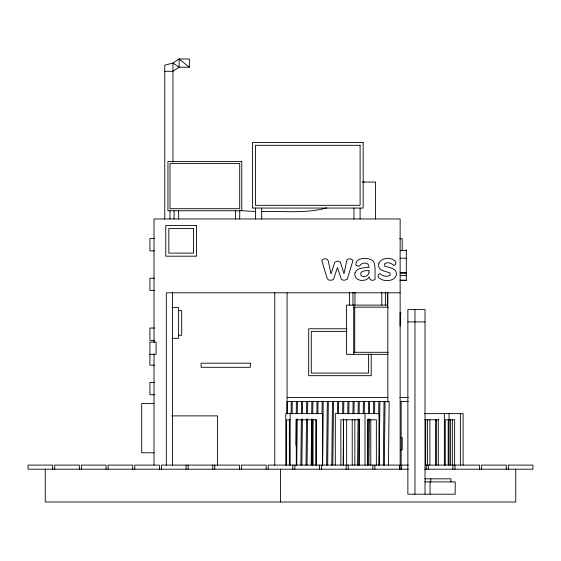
<?xml version="1.0" encoding="UTF-8"?>
<svg xmlns="http://www.w3.org/2000/svg" width="561" height="561" viewBox="0 0 561 561"><rect width="100%" height="100%" fill="white"/><g stroke="black" fill="none" stroke-linecap="round" stroke-linejoin="round"><path stroke-width="0.84" d="M286.98 413.716L287.113 401.522L389.166 401.522L388.485 465.097M291.11 413.716L291.236 401.522M292.134 413.716L292.267 401.522M295.928 445.069L296.208 418.941M296.264 413.716L296.39 401.522M296.741 465.097L297.232 418.941M297.288 413.716L297.421 401.522M300.871 465.097L301.362 418.941M301.418 413.716L301.545 401.522M301.895 465.097L302.386 418.941M302.442 413.716L302.575 401.522M306.026 465.097L306.516 418.941M306.572 413.716L306.699 401.522M307.049 465.097L307.54 418.941M307.596 413.716L307.73 401.522M311.18 465.097L311.671 418.941M311.727 413.716L311.853 401.522M312.694 418.941L312.204 465.097L312.204 419.775M312.75 413.716L312.884 401.522M316.881 413.716L317.007 401.522M317.905 413.716L318.031 401.522M322.035 413.716L322.161 401.522M322.512 465.097L323.185 401.522M326.642 465.097L327.315 401.522M327.666 465.097L328.339 401.522M331.796 465.097L332.47 401.522M332.82 465.097L333.493 401.522M337.498 413.716L337.624 401.522M338.521 413.716L338.648 401.522M342.652 413.716L342.778 401.522M343.129 465.097L343.62 418.941M343.676 413.716L343.802 401.522M347.806 413.716L347.932 401.522M348.83 413.716L348.956 401.522M352.953 413.716L353.086 401.522M353.984 413.716L354.11 401.522M357.56 465.097L358.051 418.941M358.107 413.716L358.241 401.522M358.591 465.097L359.082 418.941M359.138 413.716L359.264 401.522M363.262 413.716L363.395 401.522M364.292 413.716L364.419 401.522M367.869 465.097L368.36 418.941M368.416 413.716L368.549 401.522M368.9 465.097L369.39 418.941M369.447 413.716L369.573 401.522M373.57 413.716L373.703 401.522M374.601 413.716L374.727 401.522M378.724 413.716L378.857 401.522M379.201 465.097L379.881 401.522M383.331 465.097L384.012 401.522M384.355 465.097L385.035 401.522M362.708 181.512L364.25 182.045L362.708 182.577M326.797 207.858C305.577 213.839 283.263 210.866 261.566 211.581M172.963 162.164L172.963 63.084L179.113 58.982L189.373 58.982L189.373 67.187L179.113 67.187L172.963 63.084L164.759 65.132L164.759 218.965M164.759 71.289L172.963 71.289L179.113 67.187L179.113 58.982L189.373 67.187M364.25 182.045L375.526 182.045L375.526 218.965M154.52 238.579L149.906 238.579L149.906 250.886L154.52 250.886M399.649 238.762L402.195 238.762L402.195 250.248M400.14 250.458L406.297 250.458M400.14 258.235L406.297 258.235M400.14 272.674L406.297 272.674M400.14 273.214L406.297 273.214M400.14 275.633L406.297 275.633M154.52 278.214L149.906 278.214L149.906 290.521L154.52 290.521M400.14 280.248L406.297 280.248M400.14 280.339L406.297 280.339L406.297 249.771M400.14 292.807L166.315 292.807L166.315 465.16M387.588 305.114L346.586 305.114L346.586 354.342L387.819 354.342M353.844 307.162L388.317 307.162M172.059 307.582L178.622 307.582L178.622 338.346L172.059 338.346M178.622 310.654L181.701 310.654L181.701 335.268L178.622 335.268M400.14 312.33L400.14 326.046M407.868 321.909L425.021 321.909M154.52 328.031L149.906 328.031L149.906 340.338L154.52 340.338M346.887 328.788L308.683 328.788L308.683 375.681L371.2 375.681L371.2 353.97M346.887 331.397L311.285 331.397L311.285 373.072L368.598 373.072L368.598 353.97M353.844 352.287L388.317 352.287M149.906 354.342L156.056 354.342L156.056 342.035L149.906 342.035L149.906 365.176L154.52 365.176M154.52 382.434L149.906 382.434L149.906 394.741L154.52 394.741M287.078 397.419L387.833 397.419M399.797 397.419L408.345 397.419M400.14 401.522L408.345 401.522M154.009 403.569L141.702 403.569L141.702 452.79L154.009 452.79M424.614 413.618L463.098 413.618L463.098 465.097M171.82 415.876L217.591 415.876L217.591 465.097M290.093 419.775L286.608 419.775L286.608 465.097M296.117 419.775L316.6 419.775L316.6 465.097M359.903 419.775L340.871 419.775L340.871 465.097M367.497 419.775L376.354 419.775L376.354 465.097M424.754 419.775L438.737 419.775M448.583 419.775L454.641 419.775L454.641 465.097M400.498 437.531L402.195 437.531L402.195 449.838L400.498 449.838M400.14 465.097L401.164 465.097L401.164 401.522M408.394 465.097L401.599 465.097L401.599 469.199M408.394 469.199L28.05 469.199L28.05 465.097L52.678 465.097L52.678 469.199M424.796 469.199L532.95 469.199L532.95 465.097L508.322 465.097L508.322 469.199M424.943 478.821L450.904 478.821L450.904 481.899M424.943 481.899L455.188 481.899L455.188 494.206L407.868 494.206L407.868 309.602L425.021 309.602L425.021 494.206M255.535 211.581L241.111 210.641M515.748 469.199L515.748 502.018L45.252 502.018L45.252 469.199M506.267 469.199L506.267 465.097L481.64 465.097L481.64 469.199M479.592 469.199L479.592 465.097L425.666 465.097L425.694 419.775M460.357 413.618L460.357 465.097M454.957 465.097L454.957 469.199M452.909 465.097L452.909 469.199M452.355 419.775L452.355 465.097M450.455 419.775L450.455 465.097M449.059 413.618L449.059 465.097M448.183 465.097L448.183 419.775L445.252 419.775L445.252 465.097M444.375 413.618L444.375 465.097M438.288 419.775L438.288 465.097M436.437 419.775L436.437 465.097M435.595 419.775L435.595 465.097M430.792 478.821L430.792 481.899M430.049 481.899L430.049 494.206M429.887 419.726L429.887 465.097M428.281 465.097L428.281 469.199M427.601 419.775L427.601 465.097M426.227 465.097L426.227 469.199M414.965 309.602L414.965 494.206M400.863 312.877L400.863 313.445M400.736 312.877L400.736 313.445M400.14 469.557L400.14 218.965L154.009 218.965L154.009 342.49M399.544 469.199L399.544 465.097L268.193 465.097L268.193 469.199M387.833 292.807L387.833 402.167M387.399 292.169L387.399 305.114M385.372 292.169L385.372 305.114M381.803 292.169L381.803 305.114M378.97 465.097L378.97 413.618L335.303 413.618L335.303 465.097M374.916 465.097L374.916 469.199M372.869 465.097L372.869 469.199M370.786 419.775L370.786 465.097M367.616 419.775L367.616 465.097M365.001 413.618L365.001 465.097M360.099 208.054L360.099 218.965M359.433 419.775L359.433 465.097M354.98 292.169L354.98 305.114M354.847 419.775L354.847 465.097M354.734 307.162L354.734 352.287M353.942 208.054L353.942 218.965M353.725 305.114L353.725 354.342M352.953 292.169L352.953 305.114M352.224 419.775L352.224 465.097M349.384 292.169L349.384 305.114M348.234 465.097L348.234 469.199M346.656 419.775L346.656 465.097M346.186 465.097L346.186 469.199M343.493 419.775L343.493 465.097M322.701 465.097L322.701 413.618L285.78 413.618L285.78 465.097M321.558 465.097L321.558 469.199M319.504 465.097L319.504 469.199M315.78 419.775L315.78 465.097M313.031 419.775L313.031 465.097M296.278 419.775L296.278 465.097M294.876 465.097L294.876 469.199M292.821 465.097L292.821 469.199M290.177 413.618L290.177 465.097M289.357 419.775L289.357 465.097M287.078 292.807L287.078 413.738M280.5 469.199L280.5 502.018M274.771 292.807L274.771 465.16M266.124 469.199L266.124 465.097L241.496 465.097L241.496 469.199M261.643 208.054L261.643 218.965M255.493 208.054L255.493 218.965M239.722 210.761L239.722 218.965M239.442 469.199L239.442 465.097L161.456 465.097L161.456 469.199M235.62 210.761L235.62 218.965M214.814 465.097L214.814 469.199M212.766 465.097L212.766 469.199M188.131 465.097L188.131 469.199M186.084 465.097L186.084 469.199M178.622 210.382L178.622 218.965M174.085 210.761L174.085 218.965M172.465 292.807L172.465 465.16M169.983 210.761L169.983 218.965M159.401 469.199L159.401 465.097L134.773 465.097L134.773 469.199M154.009 353.879L154.009 465.139M132.719 469.199L132.719 465.097L108.091 465.097L108.091 469.199M106.043 469.199L106.043 465.097L81.408 465.097L81.408 469.199M79.36 469.199L79.36 465.097L54.733 465.097L54.733 469.199M378.766 263.824C377.23 270.76 385.547 271.194 389.993 272.927L390.253 275.044C387.321 277.618 382.357 276.026 379.874 273.459L378.402 274.61L378.016 275.879L378.479 277.52C382.946 281.874 393.983 282.113 396.255 275.234C397.763 268.193 389.187 267.849 384.685 266.061L384.418 263.993C387.09 261.398 391.732 263.081 393.948 265.563L395.456 264.329L395.891 263.018L395.372 261.286C391.08 256.917 380.723 257.24 378.766 263.824M355.043 272.821C353.051 280.998 365.646 283.017 369.208 276.875L369.559 278.298A3.128 3.128 0 0 0 372.749 280.325L375.036 279.637L375.036 267.204L374.418 263.439A6.921 6.921 0 0 0 371.158 259.729C366.34 257.436 355.274 257.611 355.877 264.876L356.691 265.626L359.538 266.124C360.898 263.06 365.19 262.176 367.848 264.028L368.689 265.22L369.04 267.464C364.334 267.828 357.119 267.387 355.043 272.821M346.551 261.377L343.998 273.719L340.415 262.148L337.61 261.026L334.77 262.148L330.962 273.978L328.374 261.377C328.024 257.948 323.339 258.165 321.769 260.514L327.203 278.515L328.395 279.897L330.534 280.283L332.841 279.855L333.507 279.238L337.442 267.59L341.347 279.266L341.993 279.876L344.349 280.283L347.245 279.287L352.981 260.514C351.438 258.158 346.845 257.969 346.551 261.377M369.04 272.036C369.131 275.984 363.079 278.277 360.751 275.058L360.982 272.485C363.121 270.486 366.298 270.647 369.04 270.528L369.04 272.036M363.177 142.585L252.415 142.585L252.415 208.054L363.177 208.054L363.177 142.585M360.099 145.313L255.493 145.313L255.493 205.326L360.099 205.326L360.099 145.313M241.777 161.533L167.935 161.533L167.935 210.761L241.777 210.761L241.777 161.533M239.722 163.588L169.983 163.588L169.983 208.713L239.722 208.713L239.722 163.588M196.532 225.424L165.768 225.424L165.768 256.195L196.532 256.195L196.532 225.424M193.454 228.502L168.84 228.502L168.84 253.116L193.454 253.116L193.454 228.502M250.318 363.184L201.09 363.184L201.09 367.287L250.318 367.287L250.318 363.184"/></g></svg>
